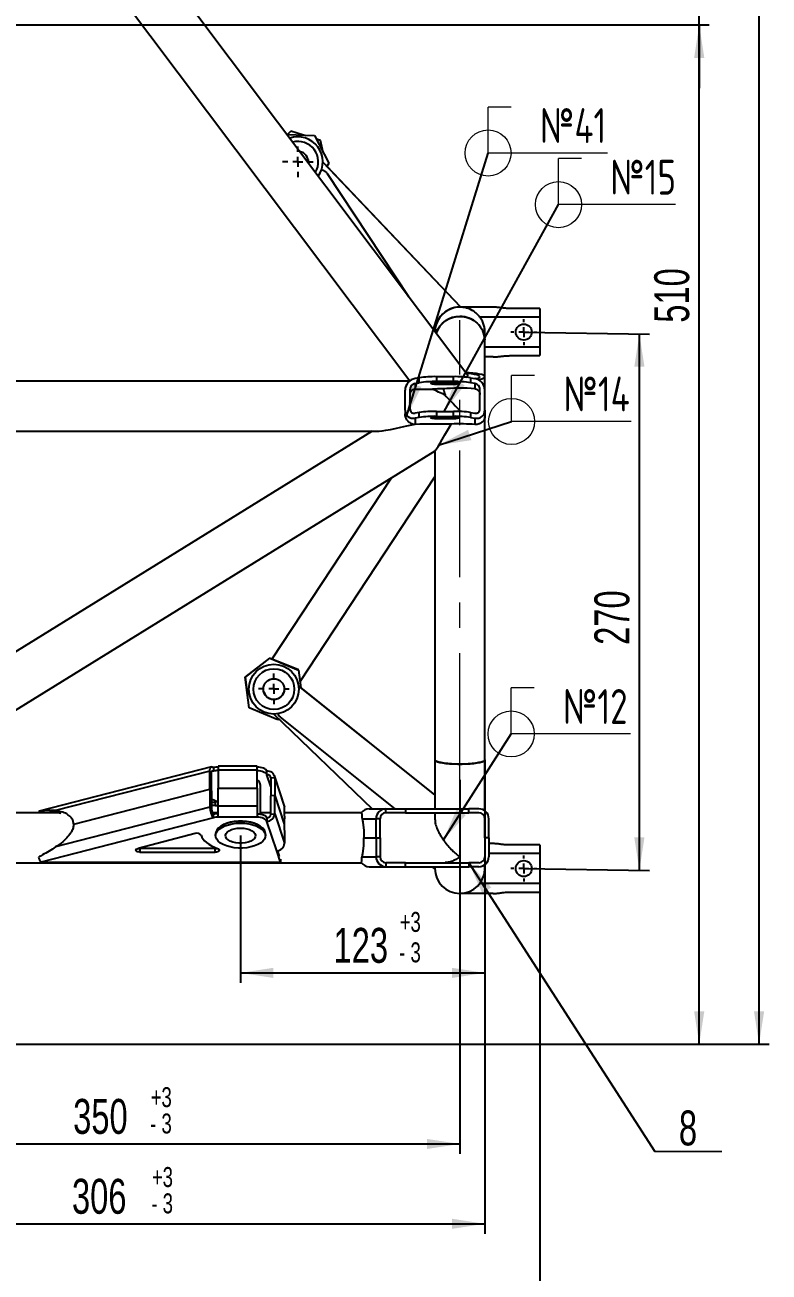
# Model space of a CAD drawing. Header units: millimetres. Extents: x -1160 to 841, y -1082 to 594.
# Drawn here: x 567.6 to 642.3, y 317.8 to 442.9 of the extents above; entities that cross this region are included whole.
import ezdxf

# ---------------------------------------------------------------- set-up
doc = ezdxf.new("R2010")
doc.units = ezdxf.units.MM
doc.linetypes.add('CENTERX2', pattern=[20.32, 12.7, -2.54, 2.54, -2.54])
doc.layers.add('FORMAT', color=7, linetype='Continuous')
doc.styles.add('SLDTEXTSTYLE0', font='TXT', dxfattribs={"width": 0.7, "bigfont": 'bigfont'})
doc.styles.add('SLDTEXTSTYLE1', font='TXT', dxfattribs={"width": 0.7})
doc.dimstyles.new('SLDDIMSTYLE0', dxfattribs={"dimtxt": 3.5, "dimasz": 3.302, "dimexe": 0, "dimexo": 0.0625, "dimgap": 0.875, "dimtad": 1, "dimdec": 0, "dimlfac": 5, "dimrnd": 1e-09, "dimzin": 12, "dimdsep": 46, "dimtxsty": 'SLDTEXTSTYLE1', "dimsah": 1, "dimcen": 0.09, "dimadec": 0, "dimazin": 3, "dimtfac": 1, "dimtdec": 0, "dimtofl": 0, "dimtmove": 0, "dimatfit": 3, "dimfxl": 0, "dimfrac": 2, "dimtolj": 1, "dimtzin": 12, "dimarcsym": 0})
doc.dimstyles.new('SLDDIMSTYLE1', dxfattribs={"dimtxt": 3.5, "dimasz": 3.302, "dimexe": 0, "dimexo": 0.0625, "dimgap": 0.875, "dimtad": 1, "dimdec": 0, "dimlfac": 5, "dimrnd": 1e-09, "dimzin": 12, "dimdsep": 46, "dimtxsty": 'SLDTEXTSTYLE1', "dimsah": 1, "dimcen": 0.09, "dimadec": 0, "dimazin": 3, "dimtol": 1, "dimtp": 3, "dimtm": 3, "dimtfac": 1, "dimtdec": 0, "dimtofl": 0, "dimtmove": 0, "dimatfit": 3, "dimfxl": 0, "dimfrac": 2, "dimtolj": 1, "dimtzin": 12, "dimarcsym": 0})
doc.dimstyles.new('SLDDIMSTYLE2', dxfattribs={"dimtxt": 3.5, "dimasz": 3.302, "dimexe": 0, "dimexo": 0.0625, "dimgap": 0.875, "dimtad": 1, "dimdec": 0, "dimlfac": 5, "dimrnd": 1e-09, "dimzin": 12, "dimdsep": 46, "dimtxsty": 'SLDTEXTSTYLE1', "dimsah": 1, "dimcen": 0.09, "dimadec": 0, "dimazin": 3, "dimtfac": 1, "dimtdec": 0, "dimtmove": 0, "dimatfit": 0, "dimfxl": 0, "dimfrac": 2, "dimtolj": 1, "dimtzin": 12, "dimarcsym": 0})
doc.dimstyles.new('SLDDIMSTYLE3', dxfattribs={"dimtxt": 0.18, "dimasz": 3.302, "dimexe": 0, "dimexo": 0.0625, "dimgap": 0, "dimtad": 0, "dimtih": 1, "dimtoh": 1, "dimdec": 0, "dimrnd": 1e-09, "dimzin": 0, "dimdsep": 46, "dimtxsty": 'Standard', "dimsah": 1, "dimcen": 0.09, "dimadec": 0, "dimazin": 0, "dimtfac": 3.302, "dimtdec": 0, "dimtofl": 0, "dimtmove": 0, "dimatfit": 3, "dimfxl": 0, "dimfrac": 2, "dimtolj": 1, "dimtzin": 0, "dimarcsym": 0})
doc.dimstyles.new('SLDDIMSTYLE4', dxfattribs={"dimtxt": 0.18, "dimasz": 3.302, "dimexe": 0, "dimexo": 0.0625, "dimgap": 0, "dimtad": 0, "dimtih": 1, "dimtoh": 1, "dimdec": 0, "dimrnd": 1e-09, "dimzin": 0, "dimdsep": 46, "dimtxsty": 'Standard', "dimsah": 1, "dimcen": 0.09, "dimadec": 0, "dimazin": 0, "dimtfac": 3.302, "dimtdec": 0, "dimtofl": 0, "dimtmove": 0, "dimatfit": 3, "dimfxl": 0, "dimfrac": 2, "dimtolj": 1, "dimtzin": 0, "dimarcsym": 0})

# ---------------------------------------------------------------- blocks, each defined once
blk = doc.blocks.new('_D')
at = {"layer": 'FORMAT'}
for p, q in [((503.26, 575.9), (642.26, 575.9)), ((641.26, 340.69), (641.26, 575.9)), ((503.26, 340.69), (642.26, 340.69))]:
    blk.add_line(p, q, dxfattribs=at)
for points in [[(641.26, 575.9), (640.75, 572.6), (641.77, 572.6)], [(641.26, 340.69), (641.77, 343.99), (640.75, 343.99)]]:
    blk.add_solid(points, dxfattribs=at)
at = {"layer": 'FORMAT', "char_height": 3.5, "attachment_point": 1, "rotation": 90, "style": 'SLDTEXTSTYLE1'}
for s, insert in [('*', (636.75, 475.86)), ('1176', (636.75, 468.39))]:
    blk.add_mtext(s, dxfattribs=dict(at, insert=insert))
blk = doc.blocks.new('_D_2')
at = {"layer": 'FORMAT'}
for p, q in [((516.46, 442.89), (636.26, 442.89)), ((635.26, 340.69), (635.26, 442.89)), ((503.26, 340.69), (636.26, 340.69))]:
    blk.add_line(p, q, dxfattribs=at)
for points in [[(635.26, 442.89), (634.75, 439.59), (635.77, 439.59)], [(635.26, 340.69), (635.77, 343.99), (634.75, 343.99)]]:
    blk.add_solid(points, dxfattribs=at)
at = {"layer": 'FORMAT', "insert": (630.75, 413.03), "char_height": 3.5, "attachment_point": 1, "rotation": 90, "style": 'SLDTEXTSTYLE1'}
blk.add_mtext('510', dxfattribs=at)
blk = doc.blocks.new('_D_3')
at = {"layer": 'FORMAT'}
for p, q in [((190.76, 355.39), (190.76, 312.63)), ((619.26, 355.93), (619.26, 312.63)), ((190.76, 313.63), (619.26, 313.63))]:
    blk.add_line(p, q, dxfattribs=at)
for points in [[(190.76, 313.63), (194.06, 313.12), (194.06, 314.13)], [(619.26, 313.63), (615.96, 314.13), (615.96, 313.12)]]:
    blk.add_solid(points, dxfattribs=at)
at = {"layer": 'FORMAT', "insert": (445.14, 318.14), "char_height": 3.5, "attachment_point": 1, "style": 'SLDTEXTSTYLE1'}
blk.add_mtext('2142*', dxfattribs=at)
blk = doc.blocks.new('_D_7')
at = {"layer": 'FORMAT'}
for p, q in [((541.26, 367.21), (541.26, 329.69)), ((611.26, 367.21), (611.26, 329.69)), ((541.26, 330.69), (611.26, 330.69))]:
    blk.add_line(p, q, dxfattribs=at)
for points in [[(541.26, 330.69), (544.56, 330.18), (544.56, 331.19)], [(611.26, 330.69), (607.96, 331.19), (607.96, 330.18)]]:
    blk.add_solid(points, dxfattribs=at)
at = {"layer": 'FORMAT', "attachment_point": 1, "style": 'SLDTEXTSTYLE1'}
for s, insert, char_height in [('3', (581.33, 336.38), 2), ('350', (572.48, 335.2), 3.5), ('+', (580.26, 336.38), 2), ('-', (580.19, 333.74), 2), ('3', (581.33, 333.74), 2)]:
    blk.add_mtext(s, dxfattribs=dict(at, insert=insert, char_height=char_height))
blk = doc.blocks.new('_D_8')
at = {"layer": 'FORMAT'}
for p, q in [((617.66, 412.1), (630.26, 411.9)), ((629.26, 358.12), (629.26, 411.91)), ((617.66, 358.3), (630.26, 358.1))]:
    blk.add_line(p, q, dxfattribs=at)
for points in [[(629.26, 411.91), (628.75, 408.61), (629.77, 408.61)], [(629.26, 358.12), (629.77, 361.42), (628.75, 361.42)]]:
    blk.add_solid(points, dxfattribs=at)
at = {"layer": 'FORMAT', "insert": (624.75, 380.73), "char_height": 3.5, "attachment_point": 1, "rotation": 90, "style": 'SLDTEXTSTYLE1'}
blk.add_mtext('270', dxfattribs=at)
blk = doc.blocks.new('_D_9')
at = {"layer": 'FORMAT'}
for p, q in [((635.26, 459.39), (635.26, 465.74)), ((523.91, 459.39), (636.26, 459.39)), ((635.26, 442.89), (635.26, 459.39)), ((516.46, 442.89), (636.26, 442.89)), ((635.26, 442.89), (635.26, 436.54))]:
    blk.add_line(p, q, dxfattribs=at)
for points in [[(635.26, 459.39), (635.77, 462.69), (634.75, 462.69)], [(635.26, 442.89), (634.75, 439.59), (635.77, 439.59)]]:
    blk.add_solid(points, dxfattribs=at)
at = {"layer": 'FORMAT', "insert": (630.75, 450.25), "char_height": 3.5, "attachment_point": 1, "rotation": 90, "style": 'SLDTEXTSTYLE1'}
blk.add_mtext('82', dxfattribs=at)
blk = doc.blocks.new('_D_10')
at = {"layer": 'FORMAT'}
for p, q in [((613.76, 369.21), (613.76, 346.84)), ((589.26, 361.6), (589.26, 346.84)), ((589.26, 347.84), (613.76, 347.84))]:
    blk.add_line(p, q, dxfattribs=at)
for points in [[(589.26, 347.84), (592.56, 347.33), (592.56, 348.35)], [(613.76, 347.84), (610.46, 348.35), (610.46, 347.33)]]:
    blk.add_solid(points, dxfattribs=at)
at = {"layer": 'FORMAT', "attachment_point": 1, "style": 'SLDTEXTSTYLE1'}
for s, insert, char_height in [('3', (606.3, 353.95), 2), ('+', (605.23, 353.95), 2), ('123', (598.59, 352.35), 3.5), ('3', (606.3, 350.9), 2), ('-', (605.16, 350.9), 2)]:
    blk.add_mtext(s, dxfattribs=dict(at, insert=insert, char_height=char_height))
blk = doc.blocks.new('_D_11')
at = {"layer": 'FORMAT'}
for p, q in [((613.76, 369.21), (613.76, 321.68)), ((552.49, 368.15), (552.49, 321.68)), ((552.49, 322.68), (613.76, 322.68))]:
    blk.add_line(p, q, dxfattribs=at)
for points in [[(552.49, 322.68), (555.8, 322.17), (555.8, 323.19)], [(613.76, 322.68), (610.46, 323.19), (610.46, 322.17)]]:
    blk.add_solid(points, dxfattribs=at)
at = {"layer": 'FORMAT', "attachment_point": 1, "style": 'SLDTEXTSTYLE1'}
for s, insert, char_height in [('+', (580.39, 328.37), 2), ('3', (581.45, 328.37), 2), ('306', (572.36, 327.19), 3.5), ('3', (581.45, 325.73), 2), ('-', (580.32, 325.73), 2)]:
    blk.add_mtext(s, dxfattribs=dict(at, insert=insert, char_height=char_height))
blk = doc.blocks.new('SW_NOTE_3')
at = {"color": 0, "linetype": 'Continuous', "lineweight": 0}
for p, q in [((0, 0), (6.72, 0)), ((6.72, 0), (0, 0)), ((0, 0), (6.72, 0)), ((6.72, 0), (0, 0)), ((0, 0), (6.72, 0)), ((6.72, 0), (0, 0))]:
    blk.add_line(p, q, dxfattribs=at)
at = {"color": 0, "linetype": 'Continuous', "lineweight": 0, "insert": (3.33, 4.1), "char_height": 3.5, "attachment_point": 2, "style": 'SLDTEXTSTYLE1'}
blk.add_mtext('8', dxfattribs=at)
blk = doc.blocks.new('SW_CENTERMARKSYMBOL_0')
at = {"layer": 'FORMAT', "color": 0}
for p, q in [((0, 1), (0, 1.3)), ((-1, 0), (-1.3, 0)), ((0, 0), (-0.5, 0)), ((0, 0), (0, 0.5)), ((0, 0), (0, -0.5)), ((0, 0), (0.5, 0)), ((1, 0), (1.3, 0)), ((0, -1), (0, -1.3))]:
    blk.add_line(p, q, dxfattribs=at)
blk = doc.blocks.new('SW_CENTERMARKSYMBOL_1')
at = {"layer": 'FORMAT', "color": 0}
for p, q in [((0, 1), (0, 1.3)), ((-1, 0), (-1.3, 0)), ((0, 0), (-0.5, 0)), ((0, 0), (0, 0.5)), ((0, 0), (0, -0.5)), ((0, 0), (0.5, 0)), ((1, 0), (1.3, 0)), ((0, -1), (0, -1.3))]:
    blk.add_line(p, q, dxfattribs=at)
blk = doc.blocks.new('SW_CENTERMARKSYMBOL_2')
at = {"layer": 'FORMAT', "color": 0}
for p, q in [((0, 1), (0, 1.55)), ((-1, 0), (-1.55, 0)), ((0, 0), (-0.5, 0)), ((0, 0), (0, 0.5)), ((0, 0), (0, -0.5)), ((0, 0), (0.5, 0)), ((1, 0), (1.55, 0)), ((0, -1), (0, -1.55))]:
    blk.add_line(p, q, dxfattribs=at)
blk = doc.blocks.new('SW_CENTERMARKSYMBOL_4')
at = {"layer": 'FORMAT', "color": 0}
for p, q in [((0, 1), (0, 1.55)), ((-1, 0), (-1.55, 0)), ((0, 0), (-0.5, 0)), ((0, 0), (0, 0.5)), ((0, 0), (0, -0.5)), ((0, 0), (0.5, 0)), ((1, 0), (1.55, 0)), ((0, -1), (0, -1.55))]:
    blk.add_line(p, q, dxfattribs=at)
blk = doc.blocks.new('SW_WELDSYMBOL_19')
at = {"color": 0, "linetype": 'Continuous', "lineweight": 0}
for p, q in [((0, 0), (0, 4.61)), ((2.31, 4.61), (0, 4.61)), ((11.98, 0), (0, 0))]:
    blk.add_line(p, q, dxfattribs=at)
blk.add_circle((0, 0), 2.31, dxfattribs=at)
at = {"color": 0, "linetype": 'Continuous', "lineweight": 0, "insert": (5.2, 4.5), "char_height": 3.5, "attachment_point": 1, "style": 'SLDTEXTSTYLE0'}
blk.add_mtext('\\M+1878212', dxfattribs=at)
blk = doc.blocks.new('SW_WELDSYMBOL_22')
at = {"color": 0, "linetype": 'Continuous', "lineweight": 0}
for p, q in [((0, 0), (0, 4.61)), ((2.31, 4.61), (0, 4.61)), ((11.73, 0), (0, 0))]:
    blk.add_line(p, q, dxfattribs=at)
blk.add_circle((0, 0), 2.31, dxfattribs=at)
at = {"color": 0, "linetype": 'Continuous', "lineweight": 0, "insert": (5.2, 4.5), "char_height": 3.5, "attachment_point": 1, "style": 'SLDTEXTSTYLE0'}
blk.add_mtext('\\M+1878215', dxfattribs=at)
blk = doc.blocks.new('SW_WELDSYMBOL_23')
at = {"color": 0, "linetype": 'Continuous', "lineweight": 0}
for p, q in [((0, 0), (0, 4.61)), ((2.31, 4.61), (0, 4.61)), ((11.98, 0), (0, 0))]:
    blk.add_line(p, q, dxfattribs=at)
blk.add_circle((0, 0), 2.31, dxfattribs=at)
at = {"color": 0, "linetype": 'Continuous', "lineweight": 0, "insert": (5.2, 4.5), "char_height": 3.5, "attachment_point": 1, "style": 'SLDTEXTSTYLE0'}
blk.add_mtext('\\M+1878214', dxfattribs=at)
blk = doc.blocks.new('SW_WELDSYMBOL_42')
at = {"color": 0, "linetype": 'Continuous', "lineweight": 0}
for p, q in [((0, 0), (0, 4.61)), ((2.31, 4.61), (0, 4.61)), ((11.98, 0), (0, 0))]:
    blk.add_line(p, q, dxfattribs=at)
blk.add_circle((0, 0), 2.31, dxfattribs=at)
at = {"color": 0, "linetype": 'Continuous', "lineweight": 0, "insert": (5.2, 4.5), "char_height": 3.5, "attachment_point": 1, "style": 'SLDTEXTSTYLE0'}
blk.add_mtext('\\M+1878241', dxfattribs=at)

msp = doc.modelspace()

# ---------------------------------------------------------------- linework, layer by layer
at = {"color": 7, "linetype": 'Continuous', "lineweight": 25}
for p, q in [((612.066628, 407.753009), (505.690012, 549.30977)), ((505.762283, 540.890743), (606.232272, 407.194007)), ((593.905822, 431.919833), (596.691872, 431.787792)), ((594.314358, 432.236978), (593.967658, 431.916902)), ((595.589899, 431.840019), (594.314358, 432.236978)), ((596.691872, 431.787792), (598.121151, 429.017023)), ((597.291224, 431.310552), (596.870515, 431.44148)), ((597.565751, 430.093711), (597.291224, 431.310552)), ((611.357719, 414.605276), (597.518497, 429.137414)), ((598.121151, 429.017023), (597.924583, 428.710995)), ((611.360949, 414.603686), (597.932975, 428.724059)), ((606.136916, 415.643755), (597.973047, 427.94967)), ((614.60397, 414.595401), (611.262283, 414.595401)), ((619.262283, 414.461426), (616.262283, 414.461426)), ((619.262283, 414.461426), (619.262283, 413.595401)), ((619.262283, 413.595401), (613.259983, 413.595401)), ((619.262283, 413.595401), (619.262283, 410.595401)), ((613.762283, 411.299344), (613.762283, 412.091991)), ((613.762283, 407.616358), (613.762283, 411.299344)), ((619.262283, 410.595401), (619.262283, 409.729376)), ((614.60397, 409.595401), (613.762283, 409.595401)), ((616.262283, 409.729376), (619.262283, 409.729376)), ((606.193858, 407.161935), (544.830707, 407.161935)), ((607.184932, 407.517661), (606.762283, 407.441141)), ((606.762283, 406.94388), (607.184932, 407.0204)), ((606.762283, 406.94388), (606.762283, 406.362775)), ((607.184932, 407.0204), (607.184932, 407.517661)), ((608.916983, 407.622189), (608.916983, 407.124928)), ((610.607582, 407.622189), (608.916983, 407.622189)), ((610.607582, 407.124928), (608.916983, 407.124928)), ((610.322283, 407.045487), (609.202283, 407.045487)), ((609.202283, 406.869879), (610.322283, 406.869879)), ((610.607582, 407.124928), (610.607582, 407.622189)), ((612.339633, 407.517661), (612.339633, 407.0204)), ((612.339633, 407.517661), (612.762283, 407.441141)), ((612.762283, 406.94388), (612.339633, 407.0204)), ((612.762283, 406.94388), (612.762283, 406.416159)), ((613.762283, 406.26557), (613.762283, 407.616358)), ((605.762283, 404.276526), (605.762283, 406.26557)), ((606.262283, 404.367051), (606.262283, 406.356094)), ((606.762283, 406.362775), (608.499356, 406.362775)), ((613.262283, 404.367051), (613.262283, 406.356094)), ((613.762283, 404.276526), (613.762283, 406.26557)), ((605.762283, 404.276526), (605.762283, 403.906918)), ((607.184932, 404.036834), (606.762283, 403.960314)), ((607.184932, 403.539573), (607.184932, 404.036834)), ((608.916983, 404.141363), (608.916983, 403.644102)), ((608.916983, 404.141363), (610.607582, 404.141363)), ((610.607582, 403.644102), (610.607582, 404.141363)), ((612.339633, 404.036834), (612.339633, 403.539573)), ((612.339633, 404.036834), (612.762283, 403.960314)), ((613.762283, 404.276526), (613.762283, 403.63744)), ((607.184932, 403.539573), (606.762283, 403.463053)), ((606.762283, 403.463053), (606.762283, 402.835687)), ((608.916983, 403.644102), (610.607582, 403.644102)), ((609.202283, 403.56466), (610.322283, 403.56466)), ((610.322283, 403.389052), (609.202283, 403.389052)), ((612.339633, 403.539573), (612.762283, 403.463053)), ((612.762283, 403.463053), (612.762283, 402.830427)), ((613.762283, 369.208856), (613.762283, 403.63744)), ((543.724302, 402.161935), (602.938425, 402.161935)), ((602.463702, 402.161935), (556.786409, 373.925074)), ((560.155357, 370.129455), (608.770403, 400.18238)), ((608.762283, 400.177361), (608.762283, 369.208856)), ((604.364035, 397.458445), (592.416024, 379.312608)), ((595.233241, 377.044997), (608.762283, 397.591997)), ((592.177902, 379.409755), (589.714641, 377.498643)), ((589.731908, 377.493658), (592.212391, 379.382362)), ((595.064603, 378.232065), (592.177902, 379.409755)), ((592.212391, 379.382362), (595.088298, 378.178553)), ((595.070943, 378.185817), (595.064603, 378.232065)), ((595.088298, 378.178553), (595.311355, 376.434085)), ((589.714641, 377.498643), (589.961782, 375.695869)), ((590.127332, 374.401144), (589.731908, 377.493658)), ((608.762283, 365.689891), (595.097073, 376.605247)), ((608.762283, 365.694928), (595.307975, 376.46052)), ((593.00324, 373.197335), (590.127332, 374.401144)), ((592.607213, 373.789848), (602.459382, 364.289225)), ((593.125284, 373.290263), (593.00324, 373.197335)), ((593.222386, 373.495206), (604.747586, 364.289225)), ((608.762283, 369.208856), (608.762283, 364.289225)), ((613.762283, 364.071618), (613.762283, 369.208856)), ((586.347776, 368.500399), (569.06305, 364.055755)), ((586.18113, 368.08132), (570.723, 364.106372)), ((586.36407, 367.903462), (586.18113, 368.08132)), ((586.18113, 366.262667), (586.18113, 368.08132)), ((586.36407, 366.084809), (586.36407, 367.903462)), ((586.547009, 368.418425), (586.547009, 368.072015)), ((590.915155, 368.580961), (587.004357, 368.580961)), ((587.004357, 368.580961), (587.004357, 368.180961)), ((587.004357, 368.180961), (587.004357, 366.362308)), ((590.915155, 368.180961), (587.004357, 368.180961)), ((590.915155, 368.180961), (590.915155, 368.580961)), ((590.915155, 366.362308), (590.915155, 368.180961)), ((591.901549, 367.709571), (591.901549, 368.055981)), ((591.262283, 363.766153), (591.262283, 366.627371)), ((592.296107, 367.39604), (592.690665, 367.42892)), ((592.296107, 367.39604), (592.296107, 365.577387)), ((593.64689, 364.656961), (592.660496, 367.616143)), ((592.690665, 367.42892), (592.690665, 365.610267)), ((592.690665, 367.42892), (593.677058, 364.469738)), ((572.534488, 362.75353), (586.18113, 366.262667)), ((586.18113, 366.262667), (586.36407, 366.084809)), ((586.18113, 366.262667), (586.18113, 364.444013)), ((586.36407, 366.084809), (586.36407, 364.266156)), ((587.004357, 366.362308), (590.915155, 366.362308)), ((587.004357, 364.543654), (587.004357, 366.362308)), ((590.915155, 366.362308), (590.915155, 364.543654)), ((592.690665, 365.610267), (592.296107, 365.577387)), ((592.296107, 363.758733), (592.296107, 365.577387)), ((592.690665, 365.610267), (593.6404, 362.76106)), ((592.690665, 363.791613), (592.690665, 365.610267)), ((571.080213, 363.889225), (562.624753, 363.889225)), ((568.988197, 364.006383), (569.108703, 363.889225)), ((586.18113, 364.444013), (570.723, 360.469065)), ((570.905939, 363.928514), (571.234882, 363.854355)), ((586.36407, 364.266156), (586.18113, 364.444013)), ((586.36407, 364.973781), (586.73246, 364.973781)), ((586.73246, 364.627371), (586.36407, 364.627371)), ((587.004357, 363.889225), (586.449858, 363.889225)), ((586.73246, 364.973781), (586.73246, 364.627371)), ((587.004357, 364.974061), (586.962444, 364.991007)), ((590.915155, 364.543654), (587.004357, 364.543654)), ((587.004357, 363.450834), (587.004357, 364.543654)), ((590.915155, 364.543654), (590.915155, 363.450834)), ((592.296107, 363.889225), (591.262283, 363.889225)), ((593.677058, 363.544895), (593.677058, 364.469738)), ((601.377818, 363.889225), (593.677058, 363.889225)), ((602.162283, 364.289225), (603.840729, 364.289225)), ((603.840729, 363.889225), (603.840729, 364.289225)), ((603.840729, 364.289225), (605.80189, 364.289225)), ((605.80189, 363.889225), (603.840729, 363.889225)), ((605.80189, 364.289225), (605.80189, 363.889225)), ((605.80189, 364.289225), (612.162283, 364.289225)), ((605.80189, 363.889225), (612.162283, 363.889225)), ((608.762283, 363.889225), (608.762283, 363.170328)), ((612.162283, 363.889225), (612.162283, 364.289225)), ((613.162283, 364.289225), (612.162283, 364.289225)), ((613.162283, 363.889225), (612.162283, 363.889225)), ((586.547009, 363.395478), (569.262283, 358.950834)), ((586.547009, 363.395478), (586.547009, 363.741888)), ((590.915155, 363.450834), (587.004357, 363.450834)), ((591.901549, 363.379443), (591.901549, 363.033033)), ((592.887943, 360.073852), (591.901549, 363.033033)), ((592.296107, 363.758733), (592.690665, 363.791613)), ((592.690665, 363.791613), (593.677058, 360.832431)), ((601.464399, 363.289225), (602.860148, 363.289225)), ((602.860148, 361.389225), (602.860148, 363.289225)), ((603.252381, 363.289225), (602.860148, 363.289225)), ((603.252381, 361.389225), (603.252381, 363.289225)), ((613.762283, 361.389225), (613.762283, 363.289225)), ((614.162283, 361.389225), (614.162283, 363.289225)), ((584.727773, 361.803179), (578.993655, 360.328691)), ((586.762283, 361.777629), (586.762283, 361.604424)), ((587.38434, 362.614787), (587.221041, 362.499317)), ((591.303524, 362.499317), (591.140225, 362.614787)), ((591.762283, 361.604424), (591.762283, 361.777629)), ((593.677058, 361.757275), (593.677058, 360.832431)), ((601.639438, 361.389225), (602.860148, 361.389225)), ((602.860148, 361.389225), (603.252381, 361.389225)), ((602.860148, 361.389225), (602.860148, 359.489225)), ((603.252381, 361.389225), (603.252381, 359.489225)), ((614.162283, 361.389225), (613.762283, 361.389225)), ((613.762283, 361.389225), (613.762283, 359.489225)), ((614.162283, 361.389225), (614.162283, 359.489225)), ((579.176594, 360.297244), (579.176594, 359.950834)), ((586.73246, 360.297244), (579.176594, 360.297244)), ((586.73246, 359.950834), (586.73246, 360.297244)), ((614.60397, 360.801012), (614.162283, 360.801012)), ((619.262283, 360.667037), (616.262283, 360.667037)), ((619.262283, 360.667037), (619.262283, 359.801012)), ((542.761891, 358.889225), (601.377818, 358.889225)), ((569.262283, 358.950834), (593.262283, 358.950834)), ((579.176594, 359.950834), (586.73246, 359.950834)), ((593.262283, 358.950834), (592.887943, 360.073852)), ((593.18597, 359.526182), (592.998093, 360.089813)), ((593.262283, 359.251829), (593.262283, 358.950834)), ((601.464399, 359.489225), (602.860148, 359.489225)), ((603.252381, 359.489225), (602.860148, 359.489225)), ((603.840729, 358.889225), (603.840729, 358.489225)), ((605.80189, 358.889225), (603.840729, 358.889225)), ((605.80189, 358.489225), (605.80189, 358.889225)), ((605.80189, 358.889225), (612.162283, 358.889225)), ((612.162283, 358.889225), (612.162283, 358.489225)), ((613.162283, 358.889225), (612.162283, 358.889225)), ((619.262283, 359.801012), (619.262283, 356.801012)), ((602.162283, 358.489225), (603.840729, 358.489225)), ((603.840729, 358.489225), (605.80189, 358.489225)), ((605.80189, 358.489225), (612.162283, 358.489225)), ((608.473996, 358.489225), (608.763954, 358.209614)), ((608.762283, 358.489225), (608.762283, 358.301012)), ((613.162283, 358.489225), (612.162283, 358.489225)), ((613.762283, 358.301012), (613.762283, 358.689225)), ((619.262283, 356.801012), (613.262283, 356.801012)), ((619.262283, 356.801012), (619.262283, 355.934986)), ((614.60397, 355.801012), (611.262283, 355.801012)), ((616.262283, 355.934986), (619.262283, 355.934986))]:
    msp.add_line(p, q, dxfattribs=at)
at = {"color": 8, "linetype": 'Continuous', "lineweight": 25}
for p, q in [((619.262283, 410.595401), (613.762283, 410.595401)), ((609.202283, 407.045487), (609.202283, 406.869879)), ((610.322283, 406.869879), (610.322283, 407.045487)), ((609.202283, 403.56466), (609.202283, 403.389052)), ((610.322283, 403.389052), (610.322283, 403.56466)), ((586.547009, 368.072015), (586.379904, 368.029045)), ((592.296107, 366.525898), (591.901549, 367.709571)), ((570.455961, 363.934317), (570.280604, 363.889225)), ((619.262283, 359.801012), (614.162283, 359.801012))]:
    msp.add_line(p, q, dxfattribs=at)
at = {"color": 7, "linetype": 'Continuous', "lineweight": 25, "flags": 128}
for points in [[(596.031582, 429.394051), (596.049647, 429.15383), (596.043537, 429.075148)], [(608.875772, 411.999125), (609.029968, 412.356976), (609.25229, 412.696275), (609.532435, 412.995386), (609.862346, 413.245705), (610.232529, 413.44003), (610.632337, 413.572772), (611.050268, 413.640112), (611.474297, 413.640112), (611.892228, 413.572772), (612.292036, 413.44003), (612.66222, 413.245705), (612.99213, 412.995386), (613.272275, 412.696275), (613.494597, 412.356976), (613.652699, 411.987252), (613.742034, 411.597738), (613.762283, 411.299344)], [(613.762283, 407.616358), (613.726322, 407.689725), (613.619476, 407.760981), (613.444818, 407.828076), (613.207372, 407.889081), (612.913969, 407.94224), (612.573051, 407.986024), (612.194424, 408.019174), (611.852303, 408.038215)], [(613.262283, 407.616358), (613.22614, 407.682084), (613.119018, 407.745435), (612.94479, 407.804121), (612.709751, 407.85602), (612.422396, 407.899257), (612.093113, 407.93227), (611.922986, 407.944156)], [(609.202283, 407.045487), (608.942708, 407.041189), (608.708543, 407.028718), (608.522708, 407.009293), (608.403395, 406.984816), (608.362283, 406.957683), (608.403395, 406.93055), (608.522708, 406.906073), (608.708543, 406.886648), (608.942708, 406.874176), (609.202283, 406.869879)], [(610.322283, 406.869879), (610.581857, 406.874176), (610.816022, 406.886648), (611.001857, 406.906073), (611.12117, 406.93055), (611.162283, 406.957683), (611.12117, 406.984816), (611.001857, 407.009293), (610.816022, 407.028718), (610.581857, 407.041189), (610.322283, 407.045487)], [(612.881423, 407.412487), (612.94479, 407.428595), (613.119018, 407.487281), (613.22614, 407.550632), (613.262283, 407.616358)], [(613.099353, 407.321914), (613.207372, 407.343635), (613.444818, 407.40464), (613.619476, 407.471735), (613.726322, 407.542991), (613.762283, 407.616358)], [(609.202283, 403.389052), (608.942708, 403.39335), (608.708543, 403.405821), (608.522708, 403.425246), (608.403395, 403.449723), (608.362283, 403.476856), (608.403395, 403.503989), (608.522708, 403.528466), (608.708543, 403.547891), (608.942708, 403.560363), (609.202283, 403.56466)], [(610.322283, 403.56466), (610.581857, 403.560363), (610.816022, 403.547891), (611.001857, 403.528466), (611.12117, 403.503989), (611.162283, 403.476856), (611.12117, 403.449723), (611.001857, 403.425246), (610.816022, 403.405821), (610.581857, 403.39335), (610.322283, 403.389052)], [(593.642472, 376.457156), (593.643077, 376.189462), (593.573548, 375.924321)], [(611.262283, 368.774735), (610.839781, 368.78098), (610.429433, 368.799533), (610.043045, 368.829862), (609.691733, 368.871094), (609.385602, 368.922043), (609.13346, 368.981243), (608.94256, 369.046991), (608.818394, 369.117396), (608.764535, 369.190431), (608.762283, 369.208856)], [(608.762283, 369.208856), (608.782531, 369.153715), (608.871866, 369.081735), (609.029968, 369.013413), (609.25229, 368.950713), (609.532435, 368.89544), (609.862346, 368.849183), (610.232529, 368.813273), (610.632337, 368.788743), (611.050268, 368.776299), (611.474297, 368.776299), (611.892228, 368.788743), (612.292036, 368.813273), (612.66222, 368.849183), (612.99213, 368.89544), (613.272275, 368.950713), (613.494597, 369.013413), (613.652699, 369.081735), (613.742034, 369.153715), (613.762283, 369.208856)], [(613.762283, 369.208856), (613.76003, 369.190431), (613.706171, 369.117396), (613.582005, 369.046991), (613.391105, 368.981243), (613.138963, 368.922043), (612.832833, 368.871094), (612.48152, 368.829862), (612.095132, 368.799533), (611.684785, 368.78098), (611.262283, 368.774735)], [(586.18113, 368.08132), (586.188161, 368.209647), (586.208981, 368.319374), (586.242792, 368.406281), (586.288294, 368.467031), (586.343738, 368.499289), (586.406993, 368.501814), (586.47563, 368.474509), (586.547009, 368.418425)], [(586.36407, 367.903462), (586.367585, 367.967626), (586.377995, 368.022489), (586.3949, 368.065943), (586.417651, 368.096318), (586.445373, 368.112447), (586.477001, 368.113709), (586.511319, 368.100057), (586.547009, 368.072015)], [(591.901549, 368.055981), (591.857625, 368.140928), (591.784679, 368.220727), (591.684957, 368.292923), (591.56153, 368.355291), (591.4182, 368.405911), (591.259379, 368.443225), (591.089959, 368.466083), (590.915155, 368.473781)], [(590.915155, 368.127371), (591.089959, 368.119673), (591.259379, 368.096815), (591.4182, 368.059501), (591.56153, 368.008881), (591.684957, 367.946513), (591.784679, 367.874317), (591.857625, 367.794517), (591.901549, 367.709571)], [(586.962444, 364.991007), (586.643525, 365.115575), (586.36407, 365.248933)], [(586.934111, 365.001055), (586.856817, 364.983692), (586.73246, 364.973781)], [(593.677058, 364.469738), (593.661896, 364.603637), (593.64689, 364.656961)], [(591.762283, 361.777629), (591.742034, 361.936401), (591.652699, 362.143657), (591.494597, 362.340383), (591.272275, 362.52092), (590.99213, 362.680074), (590.66222, 362.813266), (590.292036, 362.916664), (589.892228, 362.987295), (589.474297, 363.023126), (589.050268, 363.023126), (588.632337, 362.987295), (588.232529, 362.916664), (587.862346, 362.813266), (587.532435, 362.680074), (587.25229, 362.52092), (587.029968, 362.340383), (586.871866, 362.143657), (586.782531, 361.936401), (586.762283, 361.777629)], [(589.262283, 362.854424), (589.684785, 362.836444), (590.095132, 362.78302), (590.48152, 362.695691), (590.832833, 362.576968), (591.138963, 362.430267), (591.391105, 362.259808), (591.582005, 362.070494), (591.706171, 361.867773), (591.76003, 361.657475), (591.742034, 361.445651), (591.652699, 361.238395), (591.494597, 361.041669), (591.272275, 360.861132), (590.99213, 360.701979), (590.66222, 360.568787), (590.292036, 360.465388), (589.892228, 360.394757), (589.474297, 360.358927), (589.050268, 360.358927), (588.632337, 360.394757), (588.232529, 360.465388), (587.862346, 360.568787), (587.532435, 360.701979), (587.25229, 360.861132), (587.029968, 361.041669), (586.871866, 361.238395), (586.782531, 361.445651), (586.764535, 361.657475), (586.818394, 361.867773), (586.94256, 362.070494), (587.13346, 362.259808), (587.385602, 362.430267), (587.691733, 362.576968), (588.043045, 362.695691), (588.429433, 362.78302), (588.839781, 362.836444), (589.262283, 362.854424)], [(587.38434, 362.614787), (587.599854, 362.745556), (587.910376, 362.881203), (588.26435, 362.986948), (588.650398, 363.059391), (589.056112, 363.096204), (589.468453, 363.096204), (589.874167, 363.059391), (590.260215, 362.986948), (590.614189, 362.881203), (590.924711, 362.745556), (591.140225, 362.614787)], [(590.915155, 363.797244), (591.089959, 363.789546), (591.259379, 363.766688), (591.4182, 363.729374), (591.56153, 363.678754), (591.684957, 363.616386), (591.784679, 363.54419), (591.857625, 363.46439), (591.901549, 363.379443)], [(591.901549, 363.033033), (591.857625, 363.11798), (591.784679, 363.19778), (591.684957, 363.269976), (591.56153, 363.332344), (591.4182, 363.382964), (591.259379, 363.420278), (591.089959, 363.443136), (590.915155, 363.450834)], [(585.306309, 361.654913), (585.386358, 361.456564), (585.506082, 361.263273), (585.664255, 361.077021), (585.859257, 360.899713), (586.089093, 360.733165), (586.351411, 360.579081), (586.643525, 360.439038), (586.962444, 360.31447)], [(589.262283, 362.354424), (589.584738, 362.336889), (589.892116, 362.285105), (590.170044, 362.201493), (590.405526, 362.089963), (590.587551, 361.95573), (590.707608, 361.80507), (590.760083, 361.645028), (590.742522, 361.483087), (590.655748, 361.32682), (590.503816, 361.183533), (590.293832, 361.059927), (590.035613, 360.961781), (589.741235, 360.893684), (589.424461, 360.85882), (589.100104, 360.85882), (588.78333, 360.893684), (588.488952, 360.961781), (588.230733, 361.059927), (588.020749, 361.183533), (587.868817, 361.32682), (587.782043, 361.483087), (587.764482, 361.645028), (587.816958, 361.80507), (587.937015, 361.95573), (588.119039, 362.089963), (588.354521, 362.201493), (588.632449, 362.285105), (588.939827, 362.336889), (589.262283, 362.354424)], [(579.176594, 359.950834), (579.04572, 359.961842), (578.929253, 359.993654), (578.840013, 360.042768), (578.787823, 360.103778), (578.778429, 360.169968), (578.812865, 360.234052), (578.887339, 360.288975), (578.993655, 360.328691)], [(578.976594, 360.324039), (579.04572, 360.308252), (579.176594, 360.297244)], [(586.73246, 360.297244), (586.856817, 360.307155), (586.934111, 360.324518)], [(586.962444, 360.31447), (587.052794, 360.270611), (587.111395, 360.214882), (587.132441, 360.152804), (587.113845, 360.090532), (587.057451, 360.034235), (586.968848, 359.989495), (586.856817, 359.960745), (586.73246, 359.950834)]]:
    msp.add_lwpolyline(points, dxfattribs=at)
at = {"color": 7, "linetype": 'Continuous', "lineweight": 25}
for centre, radius in [((617.662283, 412.095401), 0.8), ((592.607815, 376.289848), 2.5), ((592.607815, 376.289848), 2.05), ((592.607815, 376.289848), 1.05), ((617.662283, 358.301012), 0.8)]:
    msp.add_circle(centre, radius, dxfattribs=at)
for centre, radius, start, end in [((595.006955, 429.164616), 2.5, 324.98152949, 108.86649266), ((595.006955, 429.164616), 2.05, 329.1347388, 104.71328335), ((595.006955, 429.164616), 1.05, 354.48767807, 79.36034408), ((611.262283, 412.095401), 2.5, 90, 178.76301464), ((611.262283, 412.095401), 2.5, 60.26145489, 178.76301464), ((611.262283, 412.095401), 2.5, 58.65623214, 90), ((611.213703, 411.167673), 2.481378, 88.87821032, 160.42280914), ((611.341416, 411.22795), 2.421919, 1.68922342, 91.87241879), ((608.730353, 396.312252), 11.311477, 89.05462398, 97.85254616), ((608.730353, 395.814991), 11.311477, 89.05462398, 97.85254616), ((610.794212, 396.312252), 11.311477, 82.14745384, 90.94537602), ((610.794212, 395.814991), 11.311477, 82.14745384, 90.94537602), ((608.730353, 392.831425), 11.311477, 89.05462398, 97.85254616), ((610.794212, 392.831425), 11.311477, 82.14745384, 90.94537602), ((608.730353, 392.334164), 11.311477, 89.05462398, 97.85254616), ((610.794212, 392.334164), 11.311477, 82.14745384, 90.94537602), ((592.601343, 376.320953), 1.05, 196.02069623, 337.80597569), ((586.996697, 366.620099), 1.853698, 89.76324655, 104.03944708), ((586.996697, 366.273689), 1.853698, 89.76324655, 104.03944708), ((592.013753, 367.387126), 0.678201, 3.53309984, 99.52293649), ((591.957651, 367.375143), 0.3391, 3.53309984, 99.52293649), ((590.518419, 366.557276), 0.747159, 5.383106, 57.92737385), ((569.101782, 363.915604), 0.145405, 105.44885466, 141.3675354), ((587.813975, 364.425679), 1.632947, 179.35667635, 219.11540807), ((587.180492, 364.256988), 0.816473, 179.35667635, 219.11540807), ((586.747666, 365.269855), 0.642664, 268.64428134, 293.5417607), ((602.165046, 363.314476), 0.974753, 90.16246062, 144.51734623), ((603.850535, 363.29884), 0.990433, 90.56726748, 180.55625118), ((603.846613, 363.294994), 0.59426, 90.56726748, 180.55625118), ((613.162283, 363.289225), 1, 0, 90), ((613.162283, 363.289225), 0.6, 0, 90), ((586.996697, 361.943562), 1.853698, 89.76324655, 104.03944708), ((586.996697, 361.597152), 1.853698, 89.76324655, 104.03944708), ((591.869669, 363.855927), 0.823511, 272.21862788, 355.52083334), ((591.885609, 363.79089), 0.411755, 272.21862788, 355.52083334), ((600.705655, 362.823408), 7.06553, 174.13910647, 180.50560382), ((608.547759, 362.802915), 14.907417, 180.16086837, 184.02215793), ((584.913576, 361.325323), 0.512708, 40.00414357, 111.24741371), ((592.856063, 360.896745), 0.823511, 272.21862788, 355.52083334), ((570.200805, 359.790196), 1.259108, 195.6198825, 221.80767275), ((602.165046, 359.463974), 0.974753, 215.48265377, 269.83753938), ((603.850535, 359.47961), 0.990433, 179.44374882, 269.43273252), ((603.846613, 359.483456), 0.59426, 179.44374882, 269.43273252), ((613.162283, 359.489225), 0.6, 270, 0), ((613.162283, 359.489225), 1, 270, 0), ((611.262283, 358.301012), 2.5, 180, 0)]:
    msp.add_arc(centre, radius, start, end, dxfattribs=at)
for centre, major_axis, ratio, start_param, end_param in [((608.906676, 407.796571), (3.178555, -0.094639), 0.1414189456, 5.9745812504, 6.3957201491), ((606.762283, 406.446619), (0.748492, 0.795025), 0.8341175779, 0.8457847953, 2.4165811221), ((606.762283, 406.446619), (0.374246, 0.397512), 0.8341175779, 0.8457847953, 2.4165811221), ((611.262283, 406.198677), (2.5, 0), 0.1087409014, 0.927295218, 2.301142498), ((612.762283, 406.446619), (-0.748492, 0.795025), 0.8341175779, 3.8666041851, 5.4374005119), ((612.762283, 406.446619), (-0.374246, 0.397512), 0.8341175779, 3.8666041851, 5.4374005119), ((610.147587, 406.145275), (3.114726, 0.008453), 0.0839763243, 1.7490986824, 2.1281949437), ((611.262283, 404.661935), (4.965754, -2.479946), 0.0636389554, 1.9065200206, 2.1922719602), ((611.262283, 404.661935), (-2.279664, 6.828242), 0.1502908465, 1.2634403129, 1.3567846337), ((611.262283, 404.661935), (2.490487, -2.490487), 0.0874886635, 4.1408857911, 4.7712034209), ((606.762283, 404.457575), (0.748492, 0.795025), 0.8341175779, 2.4165811221, 3.9873774489), ((606.762283, 404.457575), (0.374246, 0.397512), 0.8341175779, 2.4165811221, 3.9873774489), ((611.262283, 404.661935), (2.497969, 4.480931), 0.0224835472, 4.6058886929, 4.6279904289), ((611.262283, 404.661935), (2.490487, 2.490487), 0.0874886635, 4.5864936422, 4.6094857953), ((611.262283, 404.661935), (-0.71022, 2.499572), 0.065133237, 1.6983725964, 1.7424613409), ((612.762283, 404.457575), (-0.374246, 0.397512), 0.8341175779, 2.2958078583, 3.8666041851), ((612.762283, 404.457575), (-0.748492, 0.795025), 0.8341175779, 2.2958078583, 3.8666041851), ((611.262283, 404.661935), (8.576139, 2.436796), 0.065133237, 3.3669315143, 4.1209656171), ((607.921815, 402.596919), (4.866773, 0.081721), 0.0546071297, 1.0395351721, 1.8104479107), ((611.262283, 404.661935), (2.497969, 4.480931), 0.0224835472, 3.1819024606, 4.3129256024), ((611.262283, 402.612945), (2.5, 0), 0.1087409014, 0.927295218, 1.9299498978)]:
    msp.add_ellipse(centre, major_axis=major_axis, ratio=ratio, start_param=start_param, end_param=end_param, dxfattribs=at)
for points, knots in [([(597.382074, 428.384352), (597.411033, 428.378751), (597.526137, 428.356489), (597.717831, 428.251224), (597.897536, 428.086905), (597.962552, 427.959783), (597.968893, 427.947385)], [0, 0, 0, 0, 0.1371158494, 0.544987105, 0.9556233725, 1, 1, 1, 1]), ([(613.259983, 413.595401), (613.201316, 413.673391), (613.139299, 413.746579), (613.041402, 413.849987), (613.007955, 413.883386), (612.939428, 413.94811), (612.904231, 413.979522), (612.726761, 414.129318), (612.578518, 414.228077), (612.423132, 414.309544)], [0, 0, 0, 0, 0.25, 0.25, 0.375, 0.375, 0.5, 0.5, 1, 1, 1, 1]), ([(616.262283, 414.461426), (616.114015, 414.461426), (615.967873, 414.467975), (615.679418, 414.490538), (615.537099, 414.506489), (615.25584, 414.540502), (615.119365, 414.558194), (614.855405, 414.585559), (614.727659, 414.595401), (614.60397, 414.595401)], [0, 0, 0, 0, 0.25, 0.25, 0.5, 0.5, 0.75, 0.75, 1, 1, 1, 1]), ([(613.756693, 412.083332), (613.758522, 412.111311), (613.769651, 412.281563), (613.720659, 412.590573), (613.605464, 412.998153), (613.44391, 413.333836), (613.310946, 413.522926), (613.259983, 413.595401)], [0, 0, 0, 0, 0.0518904758, 0.3157480197, 0.5721630434, 0.8360164228, 1, 1, 1, 1]), ([(614.60397, 409.595401), (614.727662, 409.595401), (614.855401, 409.605243), (615.119327, 409.632603), (615.255711, 409.650284), (615.537038, 409.684307), (615.679384, 409.700261), (615.967872, 409.722827), (616.11402, 409.729376), (616.262283, 409.729376)], [0, 0, 0, 0, 0.25, 0.25, 0.5, 0.5, 0.75, 0.75, 1, 1, 1, 1]), ([(612.762283, 406.416159), (612.796491, 406.413369), (612.829377, 406.40695), (612.891795, 406.388485), (612.921536, 406.376405), (612.978437, 406.347132), (613.00551, 406.329933), (613.056033, 406.291487), (613.079671, 406.270152), (613.123885, 406.223035), (613.144544, 406.197102), (613.181772, 406.141199), (613.198467, 406.111167), (613.227431, 406.045486), (613.239635, 406.009864), (613.257026, 405.933559), (613.262283, 405.892138), (613.262283, 405.849541)], [0, 0, 0, 0, 0.125, 0.125, 0.25, 0.25, 0.375, 0.375, 0.5, 0.5, 0.625, 0.625, 0.75, 0.75, 0.875, 0.875, 1, 1, 1, 1]), ([(606.262283, 405.895961), (606.262283, 405.926629), (606.265459, 405.957138), (606.277569, 406.015778), (606.286491, 406.044203), (606.321888, 406.126907), (606.355718, 406.17631), (606.444492, 406.26285), (606.497034, 406.297847), (606.590695, 406.336067), (606.623389, 406.34589), (606.691485, 406.359282), (606.72718, 406.362775), (606.762283, 406.362775)], [0, 0, 0, 0, 0.125, 0.125, 0.25, 0.25, 0.5, 0.5, 0.75, 0.75, 0.875, 0.875, 1, 1, 1, 1]), ([(606.619551, 402.841283), (606.553781, 402.852019), (606.489434, 402.870285), (606.370533, 402.917356), (606.314836, 402.946382), (606.211527, 403.01254), (606.164323, 403.049309), (606.076889, 403.129698), (606.036566, 403.173484), (605.926176, 403.314784), (605.868292, 403.419107), (605.806122, 403.593797), (605.790043, 403.654136), (605.76817, 403.777833), (605.762283, 403.841449), (605.762283, 403.906918)], [0, 0, 0, 0, 0.125, 0.125, 0.25, 0.25, 0.375, 0.375, 0.5, 0.5, 0.75, 0.75, 0.875, 0.875, 1, 1, 1, 1]), ([(613.762283, 403.63744), (613.762283, 403.624939), (613.761952, 403.612129), (613.760633, 403.586882), (613.759645, 403.574292), (613.755706, 403.536642), (613.751781, 403.5117), (613.736139, 403.437476), (613.720573, 403.388791), (613.678952, 403.293792), (613.652904, 403.247472), (613.589539, 403.158216), (613.552343, 403.115581), (613.468016, 403.037087), (613.420722, 403.000963), (613.341597, 402.952702), (613.313854, 402.937608), (613.255481, 402.909707), (613.224832, 402.896911), (613.129952, 402.863039), (613.062337, 402.846182), (612.918329, 402.826605), (612.841064, 402.824002), (612.762283, 402.830427)], [0, 0, 0, 0, 0.03125, 0.03125, 0.0625, 0.0625, 0.125, 0.125, 0.25, 0.25, 0.375, 0.375, 0.5, 0.5, 0.625, 0.625, 0.6875, 0.6875, 0.75, 0.75, 0.875, 0.875, 1, 1, 1, 1]), ([(592.987727, 373.818884), (592.999156, 373.791104), (593.032563, 373.70991), (593.129465, 373.577498), (593.249634, 373.478512), (593.30336, 373.434256)], [0, 0, 0, 0, 0.2233330263, 0.652759227, 1, 1, 1, 1]), ([(570.723, 364.106372), (570.504001, 364.123359), (570.062716, 364.157589), (569.490741, 364.096365), (569.129046, 364.031603), (568.988197, 364.006383)], [0, 0, 0, 0, 0.3756078456, 0.7568538935, 1, 1, 1, 1]), ([(570.905939, 363.928514), (570.689189, 363.942673), (570.414059, 363.960645), (570.13454, 363.917962), (570.056037, 363.897469), (570.024456, 363.889225)], [0, 0, 0, 0, 0.6893626775, 0.8750327095, 1, 1, 1, 1]), ([(572.534488, 362.75353), (572.52043, 362.864709), (572.490124, 363.104386), (572.293077, 363.434886), (571.943396, 363.737923), (571.407318, 363.983849), (570.965303, 364.062989), (570.723, 364.106372)], [0, 0, 0, 0, 0.1292010713, 0.2785293838, 0.4707973081, 0.7099033193, 1, 1, 1, 1]), ([(572.534488, 362.75353), (572.52043, 362.635121), (572.490124, 362.379858), (572.293077, 361.94802), (571.943396, 361.465147), (571.407318, 360.943524), (570.965303, 360.637061), (570.723, 360.469065)], [0, 0, 0, 0, 0.1292010713, 0.2785293838, 0.4707973081, 0.7099033193, 1, 1, 1, 1]), ([(601.371314, 363.880278), (601.384809, 363.863957), (601.412163, 363.830874), (601.41709, 363.707752), (601.420487, 363.534663), (601.449622, 363.371819), (601.464399, 363.289225)], [0, 0, 0, 0, 0.2445339118, 0.495689079, 0.7442131174, 1, 1, 1, 1]), ([(601.464399, 363.289225), (601.490716, 363.161414), (601.546661, 362.889701), (601.602288, 362.385982), (601.634366, 361.869759), (601.637842, 361.540412), (601.639438, 361.389225)], [0, 0, 0, 0, 0.2559066908, 0.5440298451, 0.7906858926, 1, 1, 1, 1]), ([(608.782684, 363.178705), (608.77705, 363.112471), (608.760155, 362.913828), (608.893845, 362.464643), (609.11808, 361.954473), (609.395561, 361.475597), (609.704638, 361.020649), (610.076621, 360.553375), (610.480357, 360.123193), (610.878009, 359.761624), (611.132525, 359.565128), (611.261184, 359.474885), (611.262283, 359.474114)], [0, 0, 0, 0, 0.0599904137, 0.1799171831, 0.3111334195, 0.4101824078, 0.5120682233, 0.6410839153, 0.7738002295, 0.8855307188, 0.9990224396, 1, 1, 1, 1]), ([(601.464399, 359.489225), (601.490716, 359.617036), (601.546661, 359.888749), (601.602288, 360.392468), (601.634366, 360.908691), (601.637842, 361.238038), (601.639438, 361.389225)], [0, 0, 0, 0, 0.2559066908, 0.5440298451, 0.7906858926, 1, 1, 1, 1]), ([(570.723, 360.469065), (570.504001, 360.32792), (570.062716, 360.043511), (569.490741, 359.707195), (569.129046, 359.522931), (568.988197, 359.451176)], [0, 0, 0, 0, 0.3756078456, 0.7568538935, 1, 1, 1, 1]), ([(616.262283, 360.667037), (616.114015, 360.667037), (615.967873, 360.673586), (615.679418, 360.696149), (615.537099, 360.712099), (615.25584, 360.746113), (615.119365, 360.763805), (614.855405, 360.791169), (614.727659, 360.801012), (614.60397, 360.801012)], [0, 0, 0, 0, 0.25, 0.25, 0.5, 0.5, 0.75, 0.75, 1, 1, 1, 1]), ([(601.371314, 358.898172), (601.384809, 358.914493), (601.412163, 358.947576), (601.41709, 359.070698), (601.420487, 359.243787), (601.449622, 359.40663), (601.464399, 359.489225)], [0, 0, 0, 0, 0.2445339118, 0.495689079, 0.7442131174, 1, 1, 1, 1]), ([(611.262283, 359.474114), (611.261184, 359.473344), (611.118959, 359.373699), (610.832205, 359.19454), (610.413088, 359.006156), (610.051917, 358.898735), (609.847915, 358.900832), (609.768528, 358.901648)], [0, 0, 0, 0, 0.0021237765, 0.2749117018, 0.5531027002, 0.8260907561, 1, 1, 1, 1]), ([(614.60397, 355.801012), (614.727662, 355.801012), (614.855401, 355.810854), (615.119327, 355.838214), (615.255711, 355.855895), (615.537038, 355.889917), (615.679384, 355.905871), (615.967872, 355.928438), (616.11402, 355.934986), (616.262283, 355.934986)], [0, 0, 0, 0, 0.25, 0.25, 0.5, 0.5, 0.75, 0.75, 1, 1, 1, 1])]:
    msp.add_open_spline(points, degree=3, knots=knots, dxfattribs=at)
msp.add_open_spline([(606.762283, 402.835687), (606.738081, 402.834958), (606.690086, 402.835213), (606.64292, 402.838735), (606.619551, 402.841283)], degree=3, dxfattribs=at)
at = {"layer": 'FORMAT', "linetype": 'CENTERX2', "lineweight": 18}
msp.add_line((611.262283, 367.208856), (611.262283, 413.299344), dxfattribs=at)

# ---------------------------------------------------------------- block references
at = {"color": 7, "linetype": 'Continuous', "lineweight": 0}
for name, p in [('SW_WELDSYMBOL_42', (614.088073, 430.048309)), ('SW_WELDSYMBOL_22', (621.142474, 424.871899)), ('SW_WELDSYMBOL_23', (616.447805, 403.133919)), ('SW_WELDSYMBOL_19', (616.39826, 371.796916)), ('SW_NOTE_3', (630.80292, 329.941445))]:
    msp.add_blockref(name, p, dxfattribs=at)
at = {"layer": 'FORMAT'}
for name, p in [('SW_CENTERMARKSYMBOL_4', (595.006955, 429.164616)), ('SW_CENTERMARKSYMBOL_0', (617.662283, 412.095401)), ('SW_CENTERMARKSYMBOL_2', (592.601343, 376.320953)), ('SW_CENTERMARKSYMBOL_1', (617.662283, 358.301012))]:
    msp.add_blockref(name, p, dxfattribs=at)

# ---------------------------------------------------------------- dimensions: what is measured, and where the dimension line sits
dim = msp.add_linear_dim(base=(641.262283, 575.903125), p1=(503.262283, 340.68681), p2=(503.262283, 575.903125), angle=90, text='<>*', dimstyle='SLDDIMSTYLE0', dxfattribs=at)
dim.commit()
dim.dimension.update_dxf_attribs({"geometry": '_D', "text_midpoint": (641.262283, 473.248381), "dimtype": 160})
for base, p1, p2, angle, dimstyle, picture, middle in [((635.2622825755, 459.3892249806), (516.4622825755, 442.8892249806), (523.911576568, 459.3892249806), 90, 'SLDDIMSTYLE2', '_D_9', (635.2622825755, 452.491229321)), ((635.262283, 442.889225), (503.262283, 340.68681), (516.462283, 442.889225), 90, 'SLDDIMSTYLE0', '_D_2', (635.262283, 415.887523)), ((629.700024, 411.905932), (617.662283, 358.301012), (617.662283, 412.095401), 89.09826293, 'SLDDIMSTYLE0', '_D_8', (629.262283, 384.094419))]:
    dim = msp.add_linear_dim(base=base, p1=p1, p2=p2, angle=angle, dimstyle=dimstyle, dxfattribs=at)
    dim.commit()
    dim.dimension.update_dxf_attribs({"geometry": picture, "text_midpoint": middle, "dimtype": 160})
for base, p1, p2, dimstyle, picture, middle in [((613.762283, 322.679611), (552.494333, 368.15154), (613.762283, 369.208856), 'SLDDIMSTYLE1', '_D_11', (577.473353, 322.679611)), ((613.7622825755, 347.8415457294), (589.2622825755, 361.6044236748), (613.7622825755, 369.2088556846), 'SLDDIMSTYLE1', '_D_10', (603.0096167924, 347.8415457294)), ((611.262283, 330.68681), (541.262283, 367.208856), (611.262283, 367.208856), 'SLDDIMSTYLE1', '_D_7', (577.473353, 330.68681)), ((619.2622825755, 313.6257654554), (190.7622825755, 355.3892249806), (619.2622825755, 355.934986226), 'SLDDIMSTYLE0', '_D_3', (450.3687373126, 313.6257654554))]:
    dim = msp.add_linear_dim(base=base, p1=p1, p2=p2, dimstyle=dimstyle, dxfattribs=at)
    dim.commit()
    dim.dimension.update_dxf_attribs({"geometry": picture, "text_midpoint": middle, "dimtype": 160})

# ---------------------------------------------------------------- leaders
at = {"color": 7, "linetype": 'Continuous', "lineweight": 0}
for points, dimstyle in [([(605.903917, 403.614309), (614.088073, 430.048309)], 'SLDDIMSTYLE4'), ([(609.668392, 404.141363), (621.142474, 424.871899)], 'SLDDIMSTYLE4'), ([(609.105707, 400.755995), (616.447805, 403.133919)], 'SLDDIMSTYLE4'), ([(609.607591, 361.167736), (616.39826, 371.796916)], 'SLDDIMSTYLE4'), ([(612.162283, 358.889225), (630.80292, 329.941445)], 'SLDDIMSTYLE3')]:
    msp.add_leader(points, dimstyle=dimstyle, dxfattribs=at)

doc.saveas('drawing.dxf')
